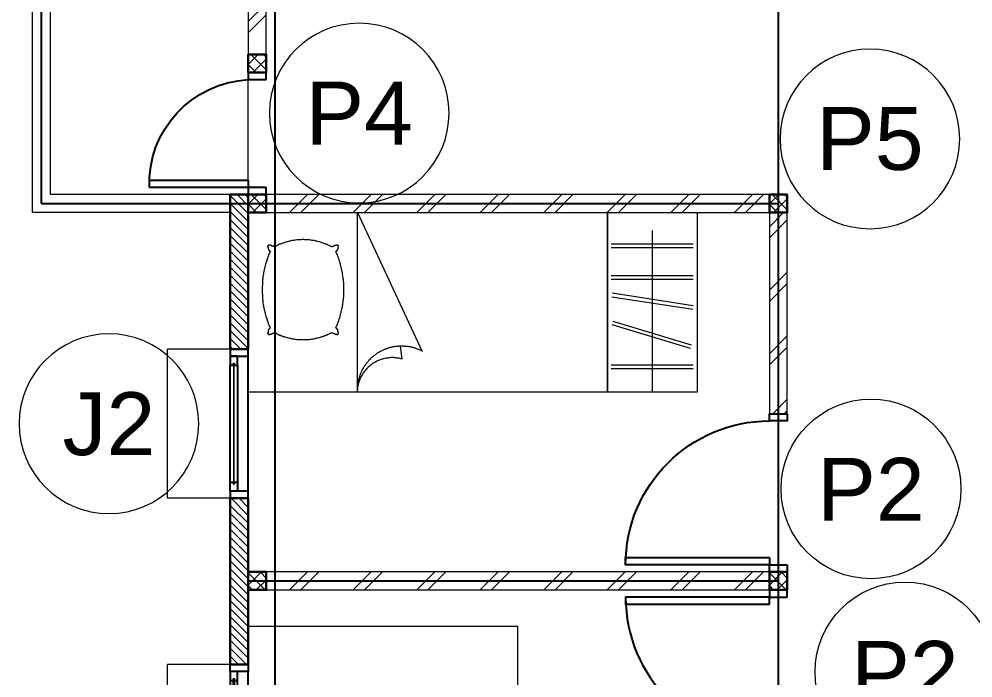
# Model space of a CAD drawing. Header units: millimetres. Extents: x -108 to 357, y -17 to 192.
# Drawn here: x 25.77 to 31.08, y 113.72 to 117.38 of the extents above; entities that cross this region are included whole.
import ezdxf
from ezdxf.enums import TextEntityAlignment as Align

# ---------------------------------------------------------------- set-up
doc = ezdxf.new("R2010")
doc.units = ezdxf.units.MM
for name, color, linetype, lineweight in [('ars', 11, 'Continuous', 0), ('KACA', 151, 'Continuous', 5), ('KOL', 1, 'Continuous', 30), ('KOLOM', 4, 'Continuous', 9), ('lan', 7, 'Continuous', 15), ('NOT', 7, 'Continuous', 20), ('tem', 5, 'Continuous', 20)]:
    doc.layers.add(name, color=color, linetype=linetype, lineweight=lineweight)
doc.layers.add('as', color=1, linetype='Continuous', plot=False)
doc.layers.add('Kusen', color=30, linetype='Continuous')
doc.styles.add('S', font='simplex', dxfattribs={"width": 0.75})
doc.styles.get("Standard").update_dxf_attribs({"font": 'arial.ttf'})
pattern_1 = [(135, (375.904584, 513.928732), (-0.0220970869, -0.0220970869), [])]

# ---------------------------------------------------------------- blocks, each defined once
blk = doc.blocks.new('T. J1')
at = {"layer": 'Kusen'}
for p, q in [((-0.7188, 0.1), (-0.0688, 0.1)), ((-0.0688, 0.06), (-0.7188, 0.06)), ((0.7212, 0.1), (0.0712, 0.1)), ((0.0712, 0.06), (0.7212, 0.06)), ((-0.0188, 0), (-0.7688, 0)), ((0.0212, 0), (0.7712, 0))]:
    blk.add_line(p, q, dxfattribs=at)
for points in [[(-0.8088, 0), (-0.7688, 0), (-0.7688, 0.1), (-0.8088, 0.1)], [(-0.0188, 0), (0.0212, 0), (0.0212, 0.1), (-0.0188, 0.1)], [(0.8112, 0), (0.7712, 0), (0.7712, 0.1), (0.8112, 0.1)]]:
    blk.add_lwpolyline(points, close=True, dxfattribs=at)
for points in [[(-0.7188, 0.0775), (-0.7188, 0.06), (-0.7688, 0.06), (-0.7688, 0.1), (-0.7188, 0.1), (-0.7188, 0.0825), (-0.7288, 0.0825), (-0.7288, 0.0775), (-0.7188, 0.0775)], [(-0.0688, 0.0775), (-0.0688, 0.06), (-0.0188, 0.06), (-0.0188, 0.1), (-0.0688, 0.1), (-0.0688, 0.0825), (-0.0588, 0.0825), (-0.0588, 0.0775), (-0.0688, 0.0775)], [(0.0712, 0.0775), (0.0712, 0.06), (0.0212, 0.06), (0.0212, 0.1), (0.0712, 0.1), (0.0712, 0.0825), (0.0612, 0.0825), (0.0612, 0.0775), (0.0712, 0.0775)], [(0.7212, 0.0775), (0.7212, 0.06), (0.7712, 0.06), (0.7712, 0.1), (0.7212, 0.1), (0.7212, 0.0825), (0.7312, 0.0825), (0.7312, 0.0775), (0.7212, 0.0775)]]:
    blk.add_lwpolyline(points, dxfattribs=at)
at = {"layer": 'Kusen', "color": 141}
for points in [[(-0.7288, 0.0775), (-0.0588, 0.0775), (-0.0588, 0.0825), (-0.7288, 0.0825)], [(0.7312, 0.0775), (0.0612, 0.0775), (0.0612, 0.0825), (0.7312, 0.0825)]]:
    blk.add_lwpolyline(points, close=True, dxfattribs=at)
blk = doc.blocks.new('T. J2')
at = {"layer": 'KACA', "color": 141}
blk.add_lwpolyline([(-0.3792, 0.0775), (0.2908, 0.0775), (0.2908, 0.0825), (-0.3792, 0.0825)], close=True, dxfattribs=at)
at = {"layer": 'Kusen'}
for p, q in [((-0.3692, 0.1), (0.2808, 0.1)), ((0.2808, 0.06), (-0.3692, 0.06)), ((-0.4192, 0), (0.3308, 0))]:
    blk.add_line(p, q, dxfattribs=at)
for points in [[(-0.4592, 0), (-0.4192, 0), (-0.4192, 0.1), (-0.4592, 0.1)], [(0.3308, 0), (0.3708, 0), (0.3708, 0.1), (0.3308, 0.1)]]:
    blk.add_lwpolyline(points, close=True, dxfattribs=at)
for points in [[(-0.3692, 0.0775), (-0.3692, 0.06), (-0.4192, 0.06), (-0.4192, 0.1), (-0.3692, 0.1), (-0.3692, 0.0825), (-0.3792, 0.0825), (-0.3792, 0.0775), (-0.3692, 0.0775)], [(0.2808, 0.0775), (0.2808, 0.06), (0.3308, 0.06), (0.3308, 0.1), (0.2808, 0.1), (0.2808, 0.0825), (0.2908, 0.0825), (0.2908, 0.0775), (0.2808, 0.0775)]]:
    blk.add_lwpolyline(points, dxfattribs=at)
blk = doc.blocks.new('P.80')
at = {"layer": 'Kusen'}
for points in [[(-69.8094, -74.8368), (-69.7694, -74.8368), (-69.7694, -74.0368), (-69.8094, -74.0368)], [(-70.6094, -74.9368), (-70.5694, -74.9368), (-70.5694, -74.8368), (-70.6094, -74.8368)], [(-69.7694, -74.9368), (-69.7294, -74.9368), (-69.7294, -74.8368), (-69.7694, -74.8368)]]:
    blk.add_lwpolyline(points, close=True, dxfattribs=at)
blk.add_arc((-69.7694, -74.8368), 0.8, 90, 180, dxfattribs=at)
blk = doc.blocks.new('K 10.10')
at = {"layer": 'ars'}
h = blk.add_hatch(dxfattribs=at)
h.set_pattern_fill('_USER', color=256, scale=0.05, angle=45, double=1, pattern_type=0)
h.set_pattern_definition([(45, (0, 0), (-0.035355339, 0.035355339), []), (135, (0, 0), (-0.035355339, -0.035355339), [])])
h.paths.add_polyline_path([(1560.5383, 1380.4069), (1560.6383, 1380.4069), (1560.6383, 1380.5069), (1560.5383, 1380.5069)])
at = {"layer": 'KOL'}
blk.add_lwpolyline([(1560.5383, 1380.4069), (1560.6383, 1380.4069), (1560.6383, 1380.5069), (1560.5383, 1380.5069)], close=True, dxfattribs=at)
blk = doc.blocks.new('P.60')
at = {"layer": 'Kusen'}
for points in [[(1472.8348, 997.5354), (1472.8748, 997.5354), (1472.8748, 997.4354), (1472.8348, 997.4354)], [(1473.4748, 997.5354), (1473.5148, 997.5354), (1473.5148, 997.4354), (1473.4748, 997.4354)], [(1472.8748, 996.8854), (1472.9148, 996.8854), (1472.9148, 997.4354), (1472.8748, 997.4354)]]:
    blk.add_lwpolyline(points, close=True, dxfattribs=at)
blk.add_arc((1472.8948, 997.4658), 0.5808, 268.0266, 356.9943, dxfattribs=at)
blk = doc.blocks.new('BED2')
blk.add_lwpolyline([(-0.4994, 1.9988), (0.4994, 1.9988), (0.4994, 0), (-0.4994, 0)], close=True)
for points in [[(0.4994, 1.9988), (0.4994, 0)], [(0.2827, 1.8765), (0.2766, 1.8789), (0.2706, 1.8826), (0.2633, 1.885), (0.2573, 1.8874), (0.2512, 1.8898), (0.2439, 1.8923), (0.2379, 1.8947), (0.2306, 1.8959), (0.2246, 1.8983), (0.2185, 1.9007), (0.2113, 1.9019), (0.2052, 1.9044), (0.1979, 1.9056), (0.1919, 1.9068), (0.1846, 1.9092), (0.1786, 1.9104), (0.1713, 1.9116), (0.1653, 1.9128), (0.158, 1.914), (0.1519, 1.9153), (0.1447, 1.9165), (0.1374, 1.9165), (0.1314, 1.9177), (0.1241, 1.9189), (0.118, 1.9189), (0.1108, 1.9201), (0.1047, 1.9201), (0.0975, 1.9201), (0.0902, 1.9213), (0.0841, 1.9213), (0.0769, 1.9213), (0.0708, 1.9213), (0.0636, 1.9213), (0.0563, 1.9213), (0.0502, 1.9213), (0.043, 1.9201), (0.0369, 1.9201), (0.0297, 1.9201), (0.0224, 1.9189), (0.0163, 1.9189), (0.0091, 1.9177), (0.003, 1.9165), (-0.0042, 1.9165), (-0.0115, 1.9153), (-0.0176, 1.914), (-0.0248, 1.9128), (-0.0309, 1.9116), (-0.0381, 1.9104), (-0.0442, 1.9092), (-0.0515, 1.9068), (-0.0575, 1.9056), (-0.0648, 1.9044), (-0.0708, 1.9019), (-0.0781, 1.9007), (-0.0841, 1.8983), (-0.0902, 1.8959), (-0.0975, 1.8947), (-0.1035, 1.8923), (-0.1108, 1.8898), (-0.1168, 1.8874), (-0.1229, 1.885), (-0.1301, 1.8826), (-0.1362, 1.8789), (-0.1423, 1.8765)], [(-0.1435, 1.8765), (-0.1435, 1.8765), (-0.1435, 1.8765), (-0.1447, 1.8765), (-0.1447, 1.8777), (-0.1447, 1.8789), (-0.1471, 1.8789), (-0.1471, 1.8814), (-0.1495, 1.8814), (-0.1495, 1.8826), (-0.1495, 1.8826), (-0.1495, 1.8838), (-0.1519, 1.8838), (-0.1519, 1.8862), (-0.1556, 1.8862), (-0.1556, 1.8874), (-0.158, 1.8874), (-0.158, 1.8886), (-0.1592, 1.8886), (-0.1592, 1.8886), (-0.1689, 1.8886), (-0.1689, 1.8898), (-0.1701, 1.8898), (-0.1701, 1.891), (-0.1737, 1.891), (-0.1737, 1.8898), (-0.1737, 1.8898), (-0.1737, 1.8886), (-0.1774, 1.8886), (-0.1774, 1.8886), (-0.1774, 1.8886), (-0.1774, 1.8862), (-0.1786, 1.8862), (-0.1786, 1.8789), (-0.1774, 1.8789), (-0.1774, 1.8765), (-0.1774, 1.8765), (-0.1774, 1.8729), (-0.1762, 1.8729), (-0.1762, 1.8705), (-0.1749, 1.8705), (-0.1749, 1.868), (-0.1737, 1.868), (-0.1737, 1.8668), (-0.1737, 1.8668), (-0.1737, 1.8632), (-0.1725, 1.8632), (-0.1725, 1.8608), (-0.1713, 1.8608), (-0.1713, 1.8571), (-0.1713, 1.8571), (-0.1713, 1.8559), (-0.1701, 1.8559), (-0.1701, 1.8547), (-0.1689, 1.8547), (-0.1689, 1.8523), (-0.1677, 1.8523)], [(0.3081, 1.8523), (0.3081, 1.8523), (0.3081, 1.8547), (0.3093, 1.8547), (0.3093, 1.8559), (0.3105, 1.8559), (0.3105, 1.8571), (0.3117, 1.8571), (0.3117, 1.8608), (0.3117, 1.8608), (0.3117, 1.8632), (0.313, 1.8632), (0.313, 1.8668), (0.3142, 1.8668), (0.3142, 1.868), (0.3142, 1.868), (0.3142, 1.8705), (0.3154, 1.8705), (0.3154, 1.8729), (0.3166, 1.8729), (0.3166, 1.8765), (0.3178, 1.8765), (0.3178, 1.8789), (0.3178, 1.8789), (0.3178, 1.8862), (0.3178, 1.8862), (0.3178, 1.8886), (0.3166, 1.8886), (0.3166, 1.8886), (0.3142, 1.8886), (0.3142, 1.8898), (0.313, 1.8898), (0.313, 1.891), (0.3093, 1.891), (0.3093, 1.8898), (0.3081, 1.8898), (0.3081, 1.8886), (0.2996, 1.8886), (0.2996, 1.8886), (0.2972, 1.8886), (0.2972, 1.8874), (0.296, 1.8874), (0.296, 1.8862), (0.2924, 1.8862), (0.2924, 1.8838), (0.29, 1.8838), (0.29, 1.8826), (0.2887, 1.8826), (0.2887, 1.8814), (0.2863, 1.8814), (0.2863, 1.8789), (0.2851, 1.8789), (0.2851, 1.8777), (0.2839, 1.8777), (0.2839, 1.8765), (0.2839, 1.8765), (0.2839, 1.8765), (0.2827, 1.8765)], [(-0.1677, 1.8523), (-0.1701, 1.8475), (-0.1725, 1.8426), (-0.1749, 1.8378), (-0.1774, 1.8329), (-0.1798, 1.8293), (-0.1822, 1.8245), (-0.1834, 1.8196), (-0.1858, 1.8148), (-0.187, 1.8099), (-0.1895, 1.8051), (-0.1907, 1.799), (-0.1931, 1.7942), (-0.1943, 1.7893), (-0.1955, 1.7845), (-0.1967, 1.7797), (-0.1979, 1.7748), (-0.1992, 1.77), (-0.2004, 1.7651), (-0.2016, 1.7591), (-0.2028, 1.7542), (-0.204, 1.7494), (-0.204, 1.7446), (-0.2052, 1.7397), (-0.2052, 1.7349), (-0.2064, 1.7288), (-0.2064, 1.724), (-0.2076, 1.7191), (-0.2076, 1.7143), (-0.2076, 1.7082), (-0.2076, 1.7034), (-0.2076, 1.6985), (-0.2088, 1.6937), (-0.2076, 1.6877), (-0.2076, 1.6828), (-0.2076, 1.678), (-0.2076, 1.6731), (-0.2076, 1.6683), (-0.2064, 1.6622), (-0.2064, 1.6574), (-0.2052, 1.6525), (-0.2052, 1.6477), (-0.204, 1.6429), (-0.204, 1.6368), (-0.2028, 1.632), (-0.2016, 1.6271), (-0.2004, 1.6223), (-0.1992, 1.6174), (-0.1979, 1.6126), (-0.1967, 1.6065), (-0.1955, 1.6017), (-0.1943, 1.5969), (-0.1931, 1.592), (-0.1907, 1.5872), (-0.1895, 1.5823), (-0.187, 1.5775), (-0.1858, 1.5726), (-0.1834, 1.5678), (-0.1822, 1.563), (-0.1798, 1.5581), (-0.1774, 1.5533), (-0.1749, 1.5484), (-0.1725, 1.5436), (-0.1701, 1.5387), (-0.1677, 1.5339)], [(0.3081, 1.5339), (0.3105, 1.5387), (0.313, 1.5436), (0.3154, 1.5484), (0.3178, 1.5533), (0.3202, 1.5581), (0.3226, 1.563), (0.3238, 1.5678), (0.3263, 1.5726), (0.3275, 1.5775), (0.3299, 1.5823), (0.3311, 1.5872), (0.3335, 1.592), (0.3347, 1.5969), (0.336, 1.6017), (0.3372, 1.6065), (0.3384, 1.6126), (0.3396, 1.6174), (0.3408, 1.6223), (0.342, 1.6271), (0.3432, 1.632), (0.3444, 1.6368), (0.3444, 1.6429), (0.3456, 1.6477), (0.3456, 1.6525), (0.3469, 1.6574), (0.3469, 1.6622), (0.3481, 1.6683), (0.3481, 1.6731), (0.3481, 1.678), (0.3481, 1.6828), (0.3493, 1.6889), (0.3493, 1.6937), (0.3493, 1.6985), (0.3481, 1.7034), (0.3481, 1.7082), (0.3481, 1.7143), (0.3481, 1.7191), (0.3469, 1.724), (0.3469, 1.7288), (0.3456, 1.7349), (0.3456, 1.7397), (0.3444, 1.7446), (0.3444, 1.7494), (0.3432, 1.7542), (0.342, 1.7591), (0.3408, 1.7651), (0.3396, 1.77), (0.3384, 1.7748), (0.3372, 1.7797), (0.336, 1.7845), (0.3347, 1.7893), (0.3335, 1.7942), (0.3311, 1.799), (0.3299, 1.8051), (0.3275, 1.8099), (0.3263, 1.8148), (0.3238, 1.8196), (0.3226, 1.8245), (0.3202, 1.8293), (0.3178, 1.8329), (0.3154, 1.8378), (0.313, 1.8426), (0.3105, 1.8475), (0.3081, 1.8523)], [(-0.1677, 1.5339), (-0.1689, 1.5339), (-0.1689, 1.5327), (-0.1701, 1.5327), (-0.1701, 1.5303), (-0.1713, 1.5303), (-0.1713, 1.5278), (-0.1713, 1.5278), (-0.1713, 1.5254), (-0.1725, 1.5254), (-0.1725, 1.523), (-0.1737, 1.523), (-0.1737, 1.5206), (-0.1737, 1.5206), (-0.1737, 1.5182), (-0.1749, 1.5182), (-0.1749, 1.5169), (-0.1762, 1.5169), (-0.1762, 1.5145), (-0.1774, 1.5145), (-0.1774, 1.5097), (-0.1774, 1.5097), (-0.1774, 1.5073), (-0.1786, 1.5073), (-0.1786, 1.5), (-0.1774, 1.5), (-0.1774, 1.4988), (-0.1774, 1.4988), (-0.1774, 1.4976), (-0.1737, 1.4976), (-0.1737, 1.4964), (-0.1737, 1.4964), (-0.1737, 1.4964), (-0.1701, 1.4964), (-0.1701, 1.4964), (-0.1689, 1.4964), (-0.1689, 1.4976), (-0.1592, 1.4976), (-0.1592, 1.4988), (-0.158, 1.4988), (-0.158, 1.5), (-0.1556, 1.5), (-0.1556, 1.5), (-0.1519, 1.5), (-0.1519, 1.5024), (-0.1495, 1.5024), (-0.1495, 1.5048), (-0.1495, 1.5048), (-0.1495, 1.5061), (-0.1471, 1.5061), (-0.1471, 1.5073), (-0.1447, 1.5073), (-0.1447, 1.5085), (-0.1447, 1.5085), (-0.1435, 1.5085), (-0.1435, 1.5097), (-0.1435, 1.5097)], [(-0.1423, 1.5109), (-0.1362, 1.5085), (-0.1289, 1.5048), (-0.1229, 1.5024), (-0.1168, 1.5), (-0.1108, 1.4976), (-0.1035, 1.4952), (-0.0975, 1.4939), (-0.0902, 1.4915), (-0.0841, 1.4891), (-0.0781, 1.4879), (-0.0708, 1.4855), (-0.0648, 1.4843), (-0.0575, 1.4818), (-0.0515, 1.4806), (-0.0442, 1.4794), (-0.0381, 1.477), (-0.0309, 1.4758), (-0.0248, 1.4746), (-0.0176, 1.4734), (-0.0115, 1.4722), (-0.0042, 1.4722), (0.003, 1.4709), (0.0091, 1.4697), (0.0163, 1.4685), (0.0224, 1.4685), (0.0297, 1.4673), (0.0369, 1.4673), (0.043, 1.4673), (0.0502, 1.4661), (0.0563, 1.4661), (0.0636, 1.4661), (0.0708, 1.4661), (0.0769, 1.4661), (0.0841, 1.4661), (0.0902, 1.4661), (0.0975, 1.4673), (0.1047, 1.4673), (0.1108, 1.4673), (0.118, 1.4685), (0.1241, 1.4685), (0.1314, 1.4697), (0.1386, 1.4709), (0.1447, 1.4722), (0.1519, 1.4722), (0.158, 1.4734), (0.1653, 1.4746), (0.1713, 1.4758), (0.1786, 1.477), (0.1846, 1.4794), (0.1919, 1.4806), (0.1979, 1.4818), (0.2052, 1.4843), (0.2113, 1.4855), (0.2185, 1.4879), (0.2246, 1.4891), (0.2306, 1.4915), (0.2379, 1.4939), (0.2439, 1.4952), (0.2512, 1.4976), (0.2573, 1.5), (0.2633, 1.5024), (0.2706, 1.5061), (0.2766, 1.5085), (0.2827, 1.5109)], [(0.2827, 1.5097), (0.2839, 1.5097)], [(0.2839, 1.5097), (0.2839, 1.5085), (0.2839, 1.5085), (0.2839, 1.5085), (0.2851, 1.5085), (0.2851, 1.5073), (0.2863, 1.5073), (0.2863, 1.5061), (0.2887, 1.5061), (0.2887, 1.5048), (0.29, 1.5048), (0.29, 1.5024), (0.2924, 1.5024), (0.2924, 1.5), (0.296, 1.5), (0.296, 1.5), (0.2972, 1.5), (0.2972, 1.4988), (0.2996, 1.4988), (0.2996, 1.4976), (0.3081, 1.4976), (0.3081, 1.4964), (0.3093, 1.4964), (0.3093, 1.4964), (0.313, 1.4964), (0.313, 1.4964), (0.3142, 1.4964), (0.3142, 1.4976), (0.3166, 1.4976), (0.3166, 1.4988), (0.3178, 1.4988), (0.3178, 1.5), (0.3178, 1.5), (0.3178, 1.5073), (0.3178, 1.5073), (0.3178, 1.5097), (0.3166, 1.5097), (0.3166, 1.5145), (0.3154, 1.5145), (0.3154, 1.5169), (0.3142, 1.5169), (0.3142, 1.5182), (0.3142, 1.5182), (0.3142, 1.5206), (0.313, 1.5206), (0.313, 1.523), (0.3117, 1.523), (0.3117, 1.5254), (0.3117, 1.5254), (0.3117, 1.5278), (0.3105, 1.5278), (0.3105, 1.5303), (0.3093, 1.5303), (0.3093, 1.5327), (0.3081, 1.5327), (0.3081, 1.5339), (0.3081, 1.5339)], [(-0.3154, 1.1441), (-0.3142, 1.1501), (-0.313, 1.155), (-0.3117, 1.161), (-0.3105, 1.1659), (-0.3105, 1.1719), (-0.3093, 1.1768), (-0.3093, 1.1828), (-0.3081, 1.1877), (-0.3081, 1.1937), (-0.3081, 1.1998), (-0.3081, 1.2046), (-0.3093, 1.2107), (-0.3093, 1.2155), (-0.3105, 1.2215), (-0.3105, 1.2264), (-0.3117, 1.2324), (-0.313, 1.2373), (-0.3142, 1.2433), (-0.3154, 1.2482), (-0.3166, 1.253), (-0.319, 1.2591), (-0.3202, 1.2639), (-0.3226, 1.2688), (-0.3238, 1.2748), (-0.3263, 1.2797), (-0.3287, 1.2845), (-0.3311, 1.2893), (-0.3347, 1.2942), (-0.3372, 1.299), (-0.3396, 1.3039), (-0.3432, 1.3087), (-0.3469, 1.3136), (-0.3505, 1.3172), (-0.3541, 1.322), (-0.3577, 1.3257), (-0.3614, 1.3305), (-0.365, 1.3341), (-0.3686, 1.3378), (-0.3735, 1.3426), (-0.3771, 1.3462), (-0.3808, 1.3499), (-0.3856, 1.3523), (-0.3904, 1.3559), (-0.3953, 1.3596), (-0.3989, 1.362), (-0.4038, 1.3644), (-0.4086, 1.368), (-0.4134, 1.3705), (-0.4183, 1.3729), (-0.4231, 1.3753), (-0.4292, 1.3777), (-0.434, 1.3789), (-0.4389, 1.3814), (-0.4437, 1.3826), (-0.4498, 1.385), (-0.4546, 1.3862), (-0.4607, 1.3874), (-0.4655, 1.3886), (-0.4715, 1.3898), (-0.4764, 1.3898), (-0.4824, 1.391), (-0.4873, 1.391), (-0.4933, 1.3923), (-0.4994, 1.3923)], [(-0.2718, 1.0315), (-0.2706, 1.0351), (-0.2682, 1.0387), (-0.2669, 1.0424), (-0.2645, 1.046), (-0.2633, 1.0496), (-0.2621, 1.0533), (-0.2609, 1.0581), (-0.2585, 1.0617), (-0.2573, 1.0654), (-0.2561, 1.069), (-0.2548, 1.0726), (-0.2536, 1.0763), (-0.2524, 1.0811), (-0.2512, 1.0847), (-0.2512, 1.0884), (-0.25, 1.092), (-0.2488, 1.0956), (-0.2488, 1.1005), (-0.2476, 1.1041), (-0.2464, 1.1077), (-0.2464, 1.1114), (-0.2464, 1.1162), (-0.2452, 1.1199), (-0.2452, 1.1235), (-0.2452, 1.1283), (-0.2439, 1.132), (-0.2439, 1.1356), (-0.2439, 1.1392), (-0.2439, 1.1441), (-0.2439, 1.1477), (-0.2439, 1.1513), (-0.2439, 1.1562), (-0.2439, 1.1598), (-0.2452, 1.1634), (-0.2452, 1.1671), (-0.2452, 1.1719), (-0.2464, 1.1755), (-0.2464, 1.1792), (-0.2464, 1.1828), (-0.2476, 1.1877), (-0.2488, 1.1913), (-0.2488, 1.1949), (-0.25, 1.1985), (-0.2512, 1.2034), (-0.2512, 1.207), (-0.2524, 1.2107), (-0.2536, 1.2143), (-0.2548, 1.2179), (-0.2561, 1.2228), (-0.2573, 1.2264), (-0.2585, 1.23), (-0.2597, 1.2337), (-0.2621, 1.2373), (-0.2633, 1.2409), (-0.2645, 1.2446), (-0.2657, 1.2482), (-0.2682, 1.2518), (-0.2694, 1.2554), (-0.2718, 1.2591), (-0.273, 1.2627), (-0.2754, 1.2663), (-0.2778, 1.27), (-0.2803, 1.2736), (-0.2815, 1.2772), (-0.2839, 1.2809), (-0.2863, 1.2845), (-0.2887, 1.2869), (-0.2912, 1.2906), (-0.2936, 1.2942), (-0.296, 1.2966), (-0.2984, 1.3002), (-0.3008, 1.3039), (-0.3033, 1.3063), (-0.3057, 1.3099), (-0.3093, 1.3123), (-0.3117, 1.316), (-0.3142, 1.3184), (-0.3178, 1.3208), (-0.3202, 1.3245), (-0.3226, 1.3269), (-0.3263, 1.3293), (-0.3287, 1.3317), (-0.3323, 1.3354), (-0.3347, 1.3378), (-0.3384, 1.3402), (-0.342, 1.3426), (-0.3444, 1.345), (-0.3481, 1.3475), (-0.3517, 1.3487), (-0.3541, 1.3511), (-0.3577, 1.3535), (-0.3614, 1.3559), (-0.365, 1.3584), (-0.3686, 1.3596), (-0.3711, 1.362), (-0.3747, 1.3632), (-0.3783, 1.3656), (-0.382, 1.3668), (-0.3856, 1.3692), (-0.3892, 1.3705), (-0.3929, 1.3717), (-0.3965, 1.3741), (-0.4001, 1.3753), (-0.4038, 1.3765), (-0.4074, 1.3777), (-0.411, 1.3789), (-0.4159, 1.3801), (-0.4195, 1.3814), (-0.4231, 1.3826), (-0.4268, 1.3838), (-0.4304, 1.385), (-0.4352, 1.3862), (-0.4389, 1.3862), (-0.4425, 1.3874), (-0.4461, 1.3886), (-0.451, 1.3886), (-0.4546, 1.3898), (-0.4582, 1.3898), (-0.4619, 1.391), (-0.4667, 1.391), (-0.4703, 1.391), (-0.474, 1.3923), (-0.4788, 1.3923), (-0.4824, 1.3923), (-0.4873, 1.3923), (-0.4909, 1.3923), (-0.4946, 1.3923), (-0.4994, 1.3923)], [(-0.4994, 1.391), (0.4994, 1.391)], [(0.4994, 1.391), (-0.273, 1.0315)], [(-0.2439, 1.1538), (-0.3166, 1.1441)], [(-0.4994, 0), (0.4994, 0)], [(0.4994, -0.4988), (-0.4994, -0.4988), (-0.4994, 0), (0.4994, 0), (0.4994, -0.4988)], [(-0.3686, -0.0218), (-0.3686, -0.477)], [(-0.3505, -0.477), (-0.3505, -0.0218)], [(-0.1241, -0.0254), (-0.2561, -0.4613)], [(-0.2391, -0.4685), (-0.1071, -0.0315)], [(0.0309, -0.0242), (-0.0381, -0.4746)], [(-0.02, -0.477), (0.0502, -0.0266)], [(0.1289, -0.0218), (0.1289, -0.477)], [(0.1471, -0.477), (0.1471, -0.0218)], [(0.3057, -0.0218), (0.3057, -0.477)], [(0.3238, -0.477), (0.3238, -0.0218)], [(0.4001, -0.2494), (-0.4994, -0.2494)]]:
    blk.add_lwpolyline(points)
blk = doc.blocks.new('BED1')
at = {"color": 0, "linetype": 'Continuous'}
for points in [[(1.9976, 0), (1.9976, 1.4976), (0, 1.4976), (0, 0), (1.9976, 0)], [(1.5484, 1.0993), (1.1489, 1.0993), (1.1489, 1.4976), (1.5484, 1.0993)], [(1.9346, 1.3656), (1.9443, 1.2458), (1.9467, 1.1259), (1.9467, 1.0061), (1.9443, 0.8862), (1.9346, 0.7663), (1.707, 0.7809), (1.586, 0.7663), (1.6017, 1.1404), (1.586, 1.3656), (1.8717, 1.3426), (1.9346, 1.3656)], [(1.4492, 1.0993), (1.4492, 0)], [(1.5484, 1.0993), (1.5484, 0)], [(1.9298, 0.1235), (1.7724, 0.138), (1.5799, 0.1235), (1.5981, 0.2833), (1.5799, 0.7228), (1.6634, 0.7094), (1.9298, 0.7228)], [(1.9298, 0.1235), (1.931, 0.1332), (1.9322, 0.1429), (1.9334, 0.1513), (1.9346, 0.161), (1.9346, 0.1707), (1.9358, 0.1804), (1.937, 0.1889), (1.9383, 0.1985), (1.9383, 0.2082), (1.9395, 0.2179), (1.9407, 0.2264), (1.9407, 0.2361), (1.9419, 0.2458), (1.9419, 0.2542), (1.9431, 0.2639), (1.9431, 0.2736), (1.9443, 0.2833), (1.9443, 0.2918), (1.9455, 0.3015), (1.9455, 0.3111), (1.9455, 0.3208), (1.9467, 0.3293), (1.9467, 0.339), (1.9467, 0.3487), (1.9467, 0.3584), (1.9479, 0.3668), (1.9479, 0.3765), (1.9479, 0.3862), (1.9479, 0.3959), (1.9479, 0.4044), (1.9479, 0.414), (1.9479, 0.4237), (1.9479, 0.4334), (1.9479, 0.4419), (1.9479, 0.4516), (1.9479, 0.4613), (1.9479, 0.4709), (1.9479, 0.4794), (1.9467, 0.4891), (1.9467, 0.4988), (1.9467, 0.5085), (1.9467, 0.5169), (1.9455, 0.5266), (1.9455, 0.5363), (1.9455, 0.546), (1.9443, 0.5545), (1.9443, 0.5642), (1.9431, 0.5738), (1.9431, 0.5835), (1.9419, 0.592), (1.9419, 0.6017), (1.9407, 0.6114), (1.9407, 0.6199), (1.9395, 0.6295), (1.9383, 0.6392), (1.9383, 0.6489), (1.937, 0.6574), (1.9358, 0.6671), (1.9346, 0.6768), (1.9346, 0.6864), (1.9334, 0.6949), (1.9322, 0.7046), (1.931, 0.7143), (1.9298, 0.7228)]]:
    blk.add_lwpolyline(points, dxfattribs=at)
blk = doc.blocks.new('typikal-1a')
at = {"layer": 'as'}
for p, q in [((0, 2.8), (6.2, 2.8)), ((2.5, -0.15), (2.5, 2.8)), ((4.6, -1.3), (4.6, 2.8)), ((4.6, -1.3), (6.2, -1.3))]:
    blk.add_line(p, q, dxfattribs=at)
at = {"layer": 'KOL'}
for points in [[(2.035, -0.15), (2.96, -0.15), (2.96, -0.25), (2.035, -0.25)], [(3.79, -0.15), (4.65, -0.15), (4.65, -0.25), (3.79, -0.25)]]:
    blk.add_lwpolyline(points, close=True, dxfattribs=at)
at = {"layer": 'lan'}
for p, q in [((4.73, -0.15), (5.29, -0.15)), ((4.55, -0.25), (4.55, -1.35)), ((4.65, -0.25), (4.65, -1.25)), ((4.65, -1.25), (6.15, -1.25)), ((4.55, -1.35), (6.2, -1.35))]:
    blk.add_line(p, q, dxfattribs=at)
at = {"layer": 'tem'}
for points in [[(4.55, 2.75), (3.43, 2.75), (3.43, 2.85), (4.55, 2.85)], [(2.45, 2.75), (2.55, 2.75), (2.55, -0.05), (2.45, -0.05)], [(4.55, 2.75), (4.65, 2.75), (4.65, -0.05), (4.55, -0.05)], [(5.43, -0.05), (5.95, -0.05), (5.95, -0.15), (5.43, -0.15)]]:
    blk.add_lwpolyline(points, close=True, dxfattribs=at)
at = {"layer": 'ars', "xscale": -1, "rotation": 180}
blk.add_blockref('BED2', (4.0506, 1.8488), dxfattribs=at)
at = {"layer": 'ars', "rotation": 180}
blk.add_blockref('BED1', (2.2476, 1.3476), dxfattribs=at)
at = {"layer": 'KOLOM', "extrusion": (0, 0, -1), "zscale": -1}
for p in [(-1563.0883, -1377.6569), (-1565.1883, -1377.6569), (-1563.0883, -1380.5569), (-1565.1883, -1380.5569), (-1565.9683, -1380.5569)]:
    blk.add_blockref('K 10.10', p, dxfattribs=at)
at = {"layer": 'Kusen', "xscale": -1, "rotation": 180}
for name, p in [('P.80', (72.1794, -72.0868)), ('T. J1', (1.2238, -0.15)), ('T. J2', (3.4192, -0.15))]:
    blk.add_blockref(name, p, dxfattribs=at)
at = {"layer": 'Kusen', "rotation": 180}
blk.add_blockref('P.80', (-67.1794, -72.0868), dxfattribs=at)
at = {"layer": 'Kusen'}
blk.add_blockref('P.60', (-1468.1848, -997.5854), dxfattribs=at)
blk = doc.blocks.new('A-4')
at = {"layer": 'ars'}
h = blk.add_hatch(dxfattribs=at)
h.set_pattern_fill('TEMBOK', color=256, scale=0.25)
h.set_pattern_definition([(45, (-13.95016, -16.965), (-0.1767767, 0.1767767), []), (45, (-13.88766, -16.965), (-0.1767767, 0.1767767), [])])
h.paths.add_polyline_path([(-6.7, 28), (-6.6, 28), (-6.6, 27.48), (-6.7, 27.48)])
h = blk.add_hatch(dxfattribs=at)
h.set_pattern_fill('ANSI31', color=256, scale=0.25, angle=90, style=0)
h.set_pattern_definition(pattern_1)
h.paths.add_polyline_path([(-6.7, 25.84), (-6.7, 26.7), (-6.8, 26.7), (-6.8, 25.84)])
h = blk.add_hatch(dxfattribs=at)
h.set_pattern_fill('TEMBOK', color=256, scale=0.25)
h.set_pattern_definition([(45, (-0.795, 7.625), (-0.1767767, 0.1767767), []), (45, (-0.7325, 7.625), (-0.1767767, 0.1767767), [])])
h.paths.add_polyline_path([(-6.6, 26.6), (-3.8, 26.6), (-3.8, 26.7), (-6.6, 26.7)])
h = blk.add_hatch(dxfattribs=at)
h.set_pattern_fill('TEMBOK', color=256, scale=0.25)
h.set_pattern_definition([(45, (-11.05016, -26.945), (-0.1767767, 0.1767767), []), (45, (-10.98766, -26.945), (-0.1767767, 0.1767767), [])])
h.paths.add_polyline_path([(-3.8, 25.48), (-3.7, 25.48), (-3.7, 26.6), (-3.8, 26.6)])
h = blk.add_hatch(dxfattribs=at)
h.set_pattern_fill('ANSI31', color=256, scale=0.25, angle=90, style=0)
h.set_pattern_definition(pattern_1)
h.paths.add_polyline_path([(-6.7, 24.085), (-6.7, 25.01), (-6.8, 25.01), (-6.8, 24.085)])
h = blk.add_hatch(dxfattribs=at)
h.set_pattern_fill('TEMBOK', color=256, scale=0.25)
h.set_pattern_definition([(45, (-0.795, 5.525), (-0.1767767, 0.1767767), []), (45, (-0.7325, 5.525), (-0.1767767, 0.1767767), [])])
h.paths.add_polyline_path([(-6.6, 24.5), (-3.8, 24.5), (-3.8, 24.6), (-6.6, 24.6)])
at = {"layer": 'as'}
blk.add_line((-6.55, 15.85), (-6.55, 40.65), dxfattribs=at)
at = {"layer": 'lan'}
for p, q in [((-7.15, 25.01), (-7.15, 25.84)), ((-6.8, 25.84), (-7.15, 25.84)), ((-6.8, 25.01), (-7.15, 25.01)), ((-7.15, 22.465), (-7.15, 24.085)), ((-6.8, 24.085), (-7.15, 24.085))]:
    blk.add_line(p, q, dxfattribs=at)
at = {"layer": 'lan', "xscale": -1, "rotation": 270}
blk.add_blockref('typikal-1a', (-6.55, 22.05), dxfattribs=at)
blk = doc.blocks.new('NAV')
blk.add_circle((0, -0.4), 0.4)
at = {"style": 'S', "width": 0.75, "flags": 4}
blk.add_attdef('AV', text='', height=0.3, dxfattribs=at).set_placement((0, -0.4), align=Align.MIDDLE)

msp = doc.modelspace()

# ---------------------------------------------------------------- block references
msp.add_blockref('A-4', (33.74738, 89.70808))
at = {"layer": 'NOT'}
ref = msp.add_blockref('NAV', (27.66541, 116.36187), dxfattribs=dict(at, xscale=-1.25, yscale=1.25, zscale=1.25, rotation=180))
ref.add_attrib('AV', 'P4', dxfattribs={"layer": '0', "height": 0.35, "flags": 4}).set_placement((27.66541, 116.86187), align=Align.MIDDLE)
ref = msp.add_blockref('NAV', (30.50679, 116.21806), dxfattribs=dict(at, xscale=-1.25, yscale=1.25, zscale=1.25, rotation=180))
ref.add_attrib('AV', 'P5', dxfattribs={"layer": '0', "height": 0.35, "flags": 4}).set_placement((30.50679, 116.71806), align=Align.MIDDLE)
ref = msp.add_blockref('NAV', (26.27238, 114.63308), dxfattribs=dict(at, xscale=-1.25, yscale=1.25, zscale=1.25, rotation=180))
ref.add_attrib('AV', 'J2', dxfattribs={"layer": '0', "height": 0.35, "flags": 4}).set_placement((26.27238, 115.13308), align=Align.MIDDLE)
ref = msp.add_blockref('NAV', (30.51289, 114.27017), dxfattribs=dict(at, xscale=1.25, yscale=1.25, zscale=1.25, rotation=180))
ref.add_attrib('AV', 'P2', dxfattribs={"layer": '0', "height": 0.35, "flags": 4}).set_placement((30.51289, 114.77017), align=Align.MIDDLE)
ref = msp.add_blockref('NAV', (30.70214, 113.25144), dxfattribs=dict(at, xscale=1.25, yscale=1.25, zscale=1.25, rotation=180))
ref.add_attrib('AV', 'P2', dxfattribs={"layer": '0', "height": 0.35, "flags": 4}).set_placement((30.70214, 113.75144), align=Align.MIDDLE)

doc.saveas('drawing.dxf')
